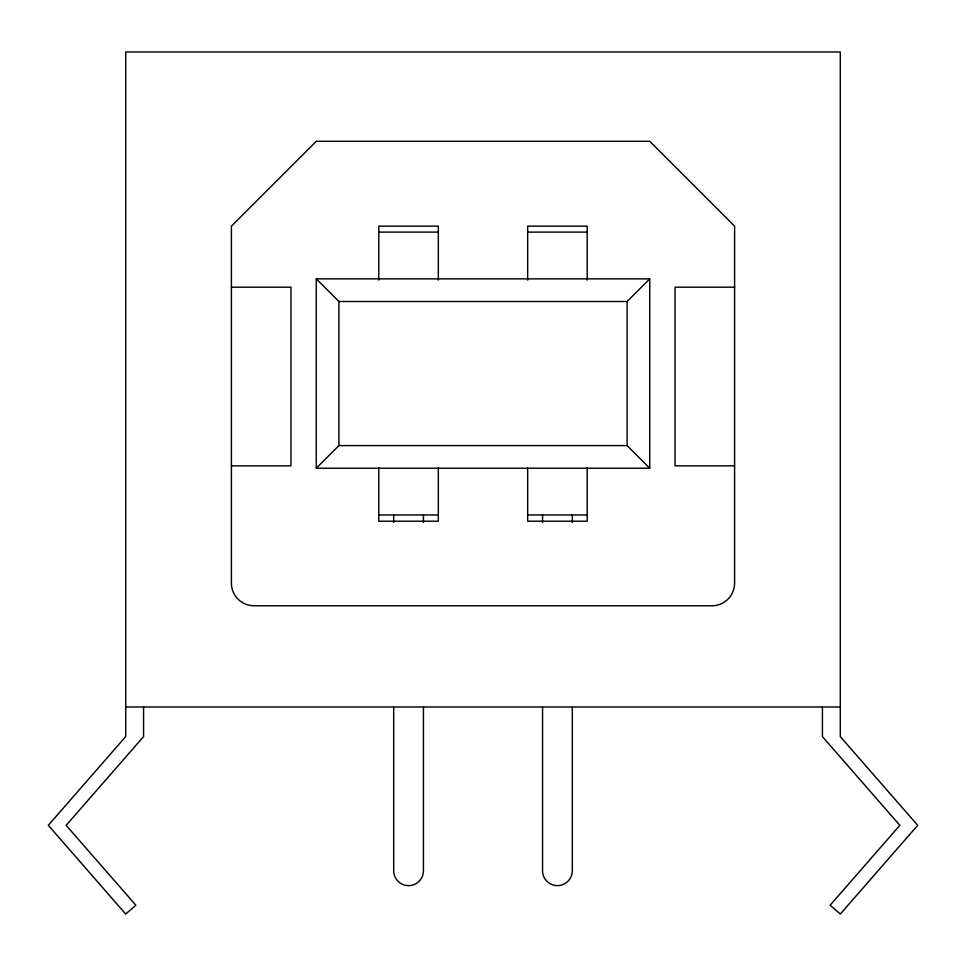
<?xml version="1.0" encoding="UTF-8"?>
<svg xmlns="http://www.w3.org/2000/svg" width="966" height="966" viewBox="0 0 966 966"><rect width="100%" height="100%" fill="white"/><g stroke="black" fill="none" stroke-linecap="round" stroke-linejoin="round"><path stroke-width="1.45" d="M316.268 468.22L338.897 445.592L627.103 445.592L649.732 468.22L649.732 278.86L316.268 278.86L316.268 468.22L649.732 468.22M316.268 278.86L338.897 301.489L627.103 301.489L649.732 278.86M378.793 232.106L438.335 232.106M527.665 232.106L587.207 232.106M231.405 287.192L290.959 287.192L290.959 465.841L231.405 465.841M734.595 287.192L675.041 287.192L675.041 465.841L734.595 465.841M378.793 514.975L438.335 514.975M527.665 514.975L587.207 514.975M125.713 707.003L840.287 707.003M822.428 707.003L822.428 736.587L899.841 825.326L830.12 905.239L840.323 914.017L917.7 825.326L840.287 736.587L840.287 51.983L125.713 51.983L125.713 736.587L48.3 825.326L125.677 914.017L135.88 905.239L66.159 825.326L143.572 736.587L143.572 707.003M627.103 301.489L627.103 445.592M587.207 280.104L587.207 226.153L527.665 226.153L527.665 280.104M587.207 467.906L587.207 521.217L527.665 521.217L527.665 467.906M572.319 514.866L572.319 522.485M572.319 707.341L572.319 870.764A14.888 14.888 0 0 1 557.43 885.653A14.888 14.888 0 0 1 542.554 870.764L542.554 707.341M542.554 514.866L542.554 522.485M438.335 280.104L438.335 226.153L378.793 226.153L378.793 280.104M438.335 467.906L438.335 521.217L378.793 521.217L378.793 467.906M423.446 514.866L423.446 522.485M423.446 707.341L423.446 870.764A14.888 14.888 0 0 1 408.57 885.653A14.888 14.888 0 0 1 393.681 870.764L393.681 707.341M393.681 514.866L393.681 522.485M338.897 301.489L338.897 445.592M316.268 141.302L231.405 226.153L231.405 583.15A22.629 22.629 0 0 0 254.034 605.779L711.966 605.779A22.629 22.629 0 0 0 734.595 583.15L734.595 226.153L649.732 141.302L316.268 141.302"/></g></svg>
